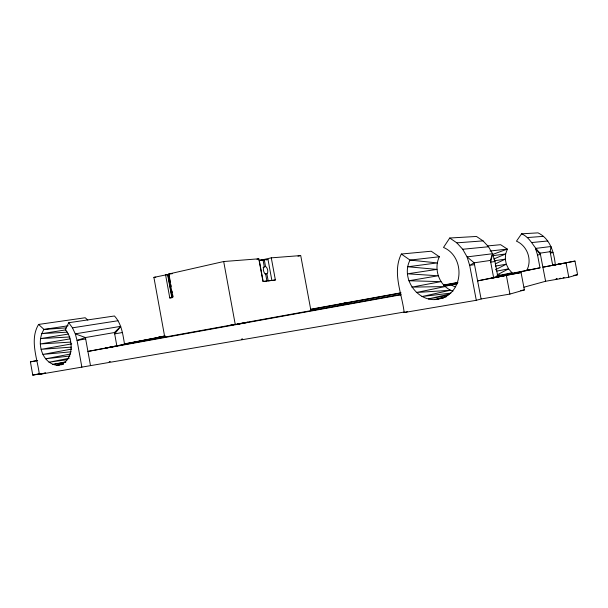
<?xml version="1.0" encoding="UTF-8"?>
<svg xmlns="http://www.w3.org/2000/svg" width="608" height="608" viewBox="0 0 608 608"><rect width="100%" height="100%" fill="white"/><g stroke="black" fill="none" stroke-linecap="round" stroke-linejoin="round"><path stroke-width="0.91" d="M439.341 256.774L410.02 260.087C399.783 279.824 420.25 306.098 441.894 298.171C464.124 290.89 464.687 256.447 443.506 247.433L449.738 238.017L476.467 236.459L483.048 240.882L488.513 246.749L492.556 253.741L490.717 262.147L493.605 277.537L477.614 280.896L481.095 298.984L476.3 300.299L404.176 312.527C401.956 293.413 392.016 272.749 401.318 254.03L431.216 251.218L439.341 256.774C433.223 269.39 439.478 286.604 452.983 291.179M526.84 270.203C532.372 259.791 527.265 245.807 516.466 241.163L521.565 233.822L537.996 232.864C550.042 238.518 553.956 252.168 555.271 264.358M494.281 277.301L497.846 276.648L494.958 261.501L490.717 262.147L490.352 260.444L492.556 253.741L467.073 256.895L462.711 249.257L456.821 242.85L449.738 238.017M87.818 320.066L85.196 317.748L38.57 324.436C29.389 339.91 37.362 358.211 39.345 374.384L404.274 312.026M165.216 336.49L124.556 344.356C122.884 334.461 121.6 323.676 114.448 315.985L68.742 322.719L65.284 329.597C74.548 339.971 73.545 363.751 56.894 365.324C41.306 362.968 36.001 341.483 44.004 329.43L68.149 325.766M68.742 322.719L72.458 327.826L75.286 333.845L120.726 326.359L114.684 333.876L116.82 345.853L87.924 351.439L90.448 365.34M265.164 273.988L267.262 273.615A4.028 2.075 77.8 0 0 266 266.768L265.521 266.479L264.282 259.783L260.581 260.604M81.867 367.179L77.064 340.442L85.424 337.554L114.418 332.553L120.726 326.359M497.306 274.778L508.577 268.865L511.997 272.772L509.496 274.048M495.459 269.739L506.297 264.222L505.294 259.145L505.651 253.984L507.338 249.09L500.627 244.697L487.601 245.921M495.436 263.819L505.294 259.145L494.304 260.794M263.104 267.558L265.521 266.479M493.764 259.016L505.651 253.984L492.837 255.664M492.556 254.478L507.338 249.09L490.025 251.043M444.63 297.388L441.894 298.171L443.703 297.738M481.095 298.984L509.914 294.082L524.385 289.94L521.064 272.559L493.605 277.537M545.612 281.261L568.799 277.233L577.6 274.717L574.978 261.083L542.883 267.201L545.612 281.261L523.967 287.204M404.176 312.527L407.436 311.699M446.219 296.864L435.184 299.493L444.334 297.38M449.175 294.105L428.382 298.931L447.898 295.518M62.708 364.329L60.884 364.747L62.708 364.374M116.82 345.853L164.76 337.098L153.9 277.377L167.618 274.535L171.844 297.692L169.792 297.958L165.558 274.725M169.792 297.958L172.854 297.32L168.614 274.033L223.691 261.524L258.795 258.81L262.975 281.481L275.371 279.961L271.282 257.845L259.282 260.513M167.618 274.535L166.539 274.786L168.978 274.413L170.498 282.728M256.956 259.221L258.795 258.81M260.254 260.498L263.036 259.882L264.275 266.6L263.918 266.965A4.028 2.075 77.8 0 0 263.507 270.507A4.028 2.075 77.8 0 0 265.187 273.836L265.666 274.124L266.95 281.071L263.18 281.527L259.244 260.186L263.036 259.882M266.213 259.882L267.999 259.487L271.875 280.463L271.198 280.546M297.981 256.173L299.805 255.778M476.3 300.299L469.672 265.362L467.073 256.895L474.179 262.816L477.614 280.896L521.064 272.559M521.565 233.822C530.51 237.546 533.353 247.198 540.185 253.141L542.883 267.201L574.978 261.083M37.666 360.46L30.4 361.859L32.771 375.136L40.014 373.601M39.345 374.384L45.516 373.076M497.846 276.648L539.995 267.809L537.54 254.988L535.481 248.429L551.091 246.498L550.096 251.689L552.68 265.141M556.062 278.92L556.791 278.768M497.96 276.047L539.995 267.809M272.612 280.531L275.371 279.961M444.889 286.254L457.17 283.89M496.972 275.705L499.746 275.135L500.886 275.85M497.671 275.728L511.997 272.772M444.524 286.003L457.436 283.366M63.316 364.017L56.894 365.324L63.338 364.04M65.717 361.866L52.835 364.466L65.778 362.262M69.282 358.218L48.99 362.239L67.8 359.571M563.13 277.795L564.118 277.598M223.691 261.524L235.228 324.322L230.736 325.196L400.528 294.416M400.892 293.056L310.734 309.525L300.717 255.573L271.282 257.845M70.581 354L45.615 358.804L69.897 356.007M164.882 335.973L158.597 337.182L165.133 335.996M124.07 343.984L164.738 336.148M124.062 344.128L164.768 336.277M124.123 344.28L164.798 336.429M496.804 271.092L508.577 268.865L506.297 264.222L495.345 266.076M71.668 349.068L42.932 354.403L71.159 351.812M343.816 303.308L339.956 304.046L342.243 303.643M344.356 303.255L348.217 302.518L343.269 303.453M557.536 264.358C540.862 267.52 574.583 261.189 558.015 264.336M310.468 309.29L400.877 292.813M443.749 285L457.725 282.454M443.87 285.228L457.892 282.674M497.222 275.591L499.746 275.135M123.629 344.523L105.192 348.164L114.684 346.385L113.111 346.659M164.76 337.098L235.228 324.322M498.15 276.891L504.245 275.819L491.864 278.092L494.836 277.59M496.326 277.324L497.929 277.028M30.4 361.859L37.635 360.544M401.052 294.758L87.924 351.439L85.424 337.554L75.286 333.845L77.064 340.442L85.698 338.937M71.759 343.877L41.116 349.342L71.334 347.122M559.398 278.472L560.69 278.244M122.413 332.53L114.684 333.876L114.418 332.553M109.227 361.631L110.253 361.448M573.884 275.363L577.6 274.717M70.042 338.876L40.303 343.953L70.536 342.106M520.722 290.571L524.385 289.94M32.771 375.136L41.823 373.593M43.632 373.289L45.44 372.978M241.574 339.089L242.592 338.922M68.423 334.043L40.531 338.603L69.791 336.969M65.96 329.855L41.785 333.648L67.23 332.158M72.458 327.826L118.02 320.743M474.567 264.617L469.672 265.362L474.179 262.816L490.352 260.444M537.54 254.988L540.489 254.539L535.481 248.429M550.384 253.027L553.022 252.624L550.096 251.689L540.185 253.141M556.29 278.981L557.118 278.852M270.446 280.638L268.189 280.911L266.912 273.988M450.824 293.094L421.944 296.544L450.406 290.252L416.305 292.516L445.147 286.566L411.844 287.128L440.99 281.626L408.842 280.752L438.193 275.774L407.497 273.813L436.954 269.397L407.9 266.768L437.342 262.914L410.02 260.087L401.318 254.03M462.711 249.257L488.513 246.749M532 242.516L547.816 240.981M153.9 277.377L155.785 277.195M168.614 274.033L172.307 273.699M264.282 259.783L267.999 259.487M262.854 260.528L263.545 260.475M456.821 242.85L483.048 240.882M527.273 237.561L543.37 236.36M66.606 327.856L44.004 329.43L38.57 324.436M527.144 269.732L529.028 269.884M451.622 285.038L452.93 285.882A20.14 19.486 80.3 0 0 455.301 286.824M492.556 253.741L494.958 261.501M566.063 262.975L568.799 277.233M506.403 275.682L509.914 294.082M313.994 308.887L314.321 310.627M170.833 284.574L171.167 286.429M172.011 291.05L172.353 292.896M172.687 294.743L173.022 296.59M167.899 274.656L172.102 297.745M247.745 322.286L237.515 324.178L247.745 322.286M400.079 294.705L399.692 294.789L400.832 294.614L400.079 294.705"/></g></svg>
